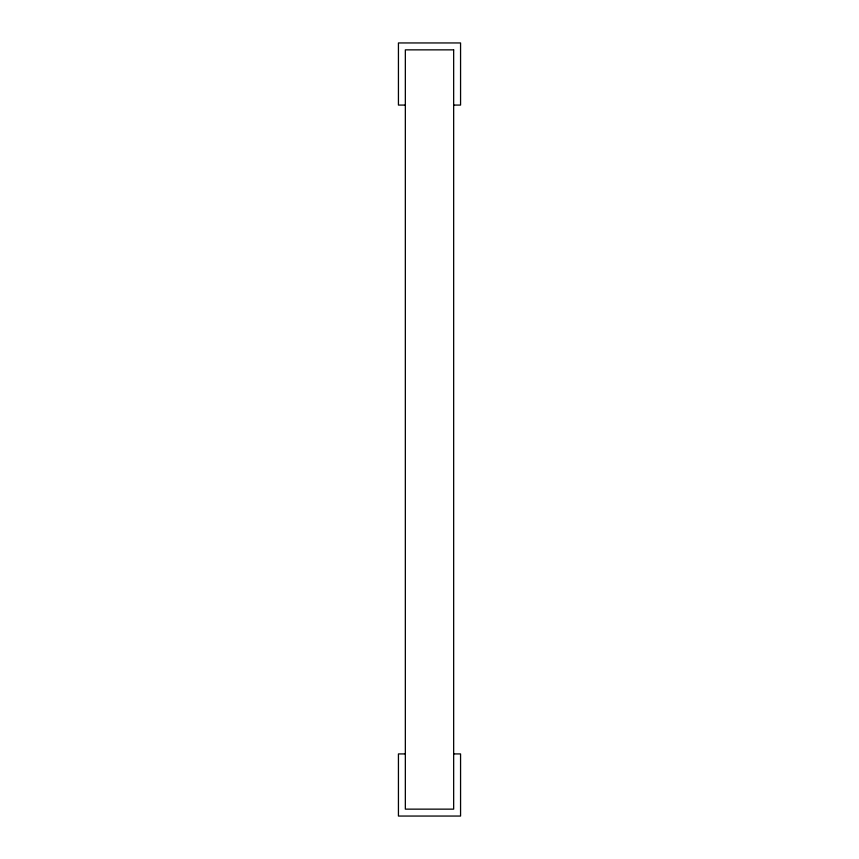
<?xml version="1.0" encoding="UTF-8"?>
<svg xmlns="http://www.w3.org/2000/svg" width="859" height="859" viewBox="0 0 859 859"><rect width="100%" height="100%" fill="white"/><g stroke="black" fill="none" stroke-linecap="round" stroke-linejoin="round"><path stroke-width="1.29" d="M405.341 105.077L398.436 105.077L398.436 42.95L460.564 42.95L460.564 105.077L453.659 105.077M405.341 753.923L398.436 753.923L398.436 816.05L460.564 816.05L460.564 753.923L453.659 753.923M453.659 49.854L405.341 49.854L405.341 809.146L453.659 809.146L453.659 49.854"/></g></svg>
